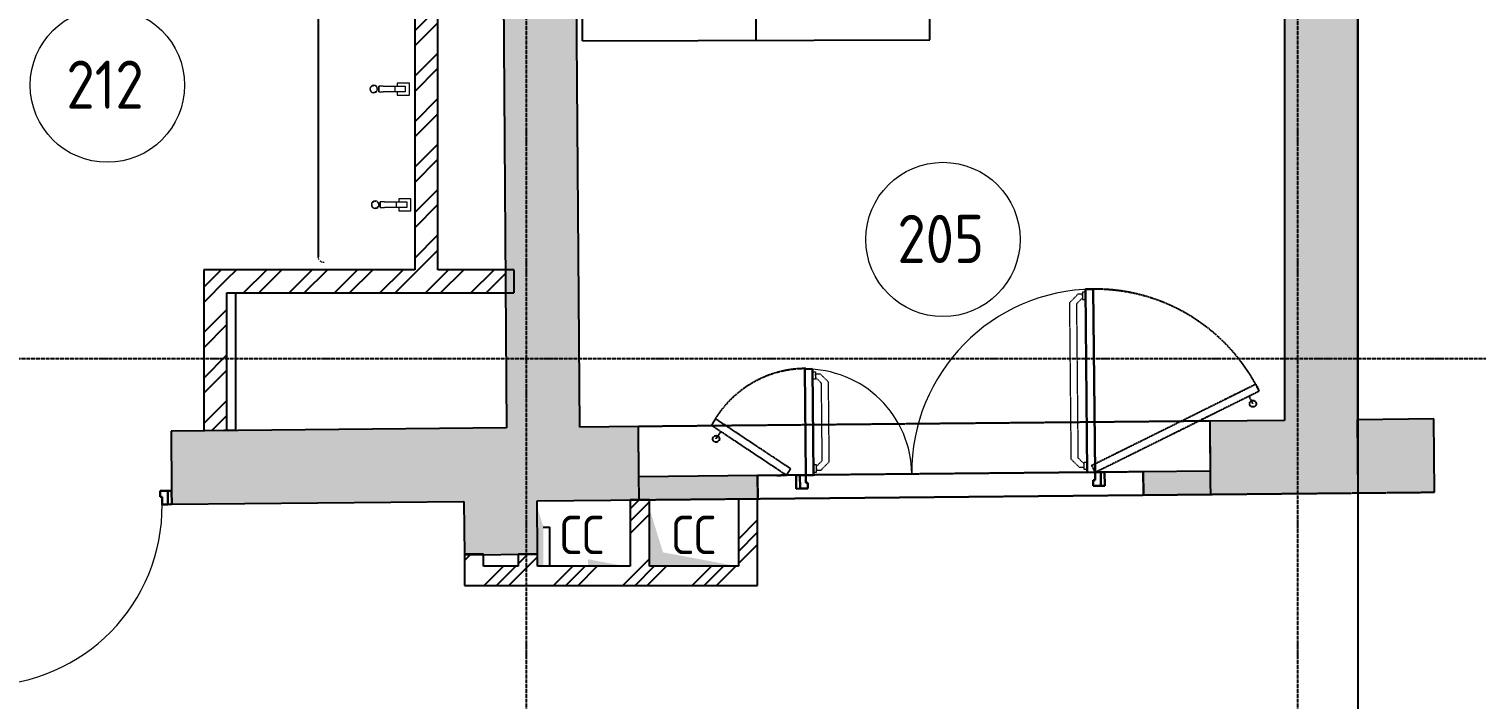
# Model space of a CAD drawing. Header units: millimetres. Extents: x -99936 to 523262, y -63190 to 327013.
# Drawn here: x 147969 to 155473, y 11641 to 15117 of the extents above; entities that cross this region are included whole.
import ezdxf

# ---------------------------------------------------------------- set-up
doc = ezdxf.new("R2010")
doc.units = ezdxf.units.MM
for name, pattern in [('ADSK_Линия сетки', [25, 20, -2.5, 0, -2.5]), ('ADSK_Сверху', [4.5, 3, -1.5]), ('ADSK_Снесено', [4.5, 3, -1.5]), ('ADSK_Штриховая_ш2 п1', [3, 2, -1])]:
    doc.linetypes.add(name, pattern=pattern)
for name, color, linetype, lineweight in [('Аннотация', 7, 'Continuous', 9), ('Двери', 251, 'Continuous', 18), ('Лестницы', 7, 'Continuous', 18), ('Марки помещений', 7, 'Continuous', 20), ('Сантехника', 251, 'Continuous', 18), ('Стрелки вверх', 7, 'Continuous', 18), ('Узлы', 7, 'Continuous', 18)]:
    doc.layers.add(name, color=color, linetype=linetype, lineweight=lineweight)
doc.layers.add('Линии', color=7, linetype='Continuous', lineweight=9, true_color=0x00a600)
doc.layers.add('Стены внутренние', color=5, linetype='Continuous', lineweight=18, true_color=0x0000ff)
doc.styles.add('GOST Common_1', font='GOST Common_0.ttf', dxfattribs={"width": 0.9, "height": 200})
doc.styles.add('GOST Common_2', font='GOST Common_0.ttf', dxfattribs={"width": 0.9, "height": 250})
pattern_1 = [(45, (108139.4, 150), (-179.6051, 179.6051), []), (45, (108202.9, 150), (0, 359.2102), []), (45, (108075.9, 150), (0, 359.2102), [])]
pattern_2 = [(45, (108139.4, 150), (-117.8655, 117.8655), []), (45, (108217.98, 150), (-117.8655, 117.8655), [])]

# ---------------------------------------------------------------- blocks, each defined once
blk = doc.blocks.new('Раковина с 2-3 кранами для санузла - 500x1800 3 taps-2317887-02 План 2-го этажа маркировочный')
at = {"layer": 'Сантехника'}
for p, q in [((-764.1, 503.1), (-763.2, 503.9)), ((1018.1, 499.1), (1018.9, 498.2)), ((-490, 189.1), (-460, 189.1)), ((-490, 189.1), (-490, 166.1)), ((-460, 189.1), (-490, 189.1)), ((-490, 106.5), (-490, 166.1)), ((-460, 166.1), (-460, 189.1)), ((-460, 166.1), (-460, 106.5)), ((110, 196.6), (140, 196.6)), ((110, 196.6), (110, 173.6)), ((140, 196.6), (110, 196.6)), ((110, 114), (110, 173.6)), ((140, 173.6), (140, 196.6)), ((140, 173.6), (140, 114)), ((710, 204.1), (740, 204.1)), ((710, 204.1), (710, 181.1)), ((740, 204.1), (710, 204.1)), ((710, 121.5), (710, 181.1)), ((740, 181.1), (740, 204.1)), ((740, 181.1), (740, 121.5)), ((-506.8, 91.2), (-506.8, 31.6)), ((-490, 93.1), (-504.9, 93.1)), ((-490, 71.5), (-490, 106.5)), ((-460, 106.5), (-490, 106.5)), ((-460, 106.5), (-460, 71.5)), ((-445.4, 93.1), (-460, 93.1)), ((-443.5, 31.6), (-443.5, 91.2)), ((93.2, 98.7), (93.2, 39.1)), ((110, 100.6), (95.1, 100.6)), ((110, 79), (110, 114)), ((140, 114), (110, 114)), ((110, 59), (110, 79)), ((140, 114), (140, 79)), ((154.6, 100.6), (140, 100.6)), ((140, 79), (140, 59)), ((156.5, 39.1), (156.5, 98.7)), ((693.2, 106.2), (693.2, 46.6)), ((710, 108.1), (695.1, 108.1)), ((710, 86.5), (710, 121.5)), ((740, 121.5), (710, 121.5)), ((710, 66.5), (710, 86.5)), ((740, 121.5), (740, 86.5)), ((754.6, 108.1), (740, 108.1)), ((740, 86.5), (740, 66.5)), ((756.5, 46.6), (756.5, 106.2)), ((-505.3, 30.1), (-445, 30.1)), ((-490, 51.5), (-490, 71.5)), ((-460, 51.5), (-490, 51.5)), ((-460, 71.5), (-460, 51.5)), ((94.7, 37.6), (155, 37.6)), ((140, 59), (110, 59)), ((694.7, 45.1), (755, 45.1)), ((740, 66.5), (710, 66.5))]:
    blk.add_line(p, q, dxfattribs=at)
at = {"layer": 'Сантехника', "flags": 128}
for points in [[(-775, 480), (-775, 481.2), (-774.9, 482.4), (-774.8, 483.6), (-774.6, 484.8), (-774.4, 486), (-774.1, 487.1)], [(-773.5, 489.4), (-773.1, 490.6), (-772.6, 491.7), (-772.1, 492.8), (-771.6, 493.9)], [(-770.4, 495.9), (-769.8, 496.9), (-769.1, 497.9), (-768.3, 498.9), (-767.6, 499.8)], [(-758.1, 507), (-757, 507.5), (-755.9, 508), (-754.7, 508.4)], [(-752.4, 509.1), (-751.3, 509.3), (-750.1, 509.6), (-748.9, 509.7), (-747.7, 509.9), (-746.5, 510), (-745.3, 510), (-745, 510)], [(995, 510), (996.2, 510), (997.4, 509.9), (998.6, 509.8), (999.8, 509.6), (1001, 509.4), (1002.1, 509.1)], [(1004.4, 508.5), (1005.6, 508.1), (1006.7, 507.6), (1007.8, 507.1), (1008.9, 506.6)], [(1010.9, 505.4), (1011.9, 504.8), (1012.9, 504.1), (1013.9, 503.3), (1014.8, 502.6)], [(1022, 493.1), (1022.5, 492), (1023, 490.9), (1023.4, 489.7)], [(1024.1, 487.4), (1024.3, 486.3), (1024.6, 485.1), (1024.7, 483.9), (1024.9, 482.7), (1025, 481.5), (1025, 480.3), (1025, 480)]]:
    blk.add_lwpolyline(points, dxfattribs=at)
at = {"layer": 'Сантехника'}
for centre, radius, start, end in [((-475, 215), 20, 0, 180), ((-475, 215), 18.2, 95.84531, 146.66266), ((-475, 215), 18.2, 85.13096, 94.18327), ((-475, 215), 18.2, 52.75928, 62.71908), ((-475, 215), 16.3, 36.87489, 45), ((-475, 215), 16.3, 36.87489, 45), ((-475, 215), 18.2, 45, 49.4056), ((-475, 215), 18.2, 28.98332, 39.73377), ((125, 222.5), 20, 0, 180), ((125, 222.5), 18.2, 165.15778, 180), ((125, 222.5), 18.2, 95.84531, 146.66266), ((125, 222.5), 18.2, 85.13096, 94.18327), ((125, 222.5), 18.2, 52.75928, 62.71908), ((125, 222.5), 16.3, 36.87489, 45), ((125, 222.5), 16.3, 36.87489, 45), ((125, 222.5), 18.2, 45, 49.4056), ((125, 222.5), 18.2, 28.98332, 39.73377), ((125, 222.5), 16.3, 0, 18.62064), ((125, 222.5), 16.3, 0, 18.62064), ((125, 222.5), 18.2, 0, 11.34075), ((725, 230), 20, 0, 180), ((725, 230), 20, 180, 360), ((725, 230), 18.2, 165.15778, 180), ((725, 230), 18.2, 180, 191.34075), ((725, 230), 16.3, 175.36727, 180), ((725, 230), 16.3, 175.36727, 180), ((725, 230), 16.3, 180, 198.62064), ((725, 230), 16.3, 180, 198.62064), ((725, 230), 18.2, 95.84531, 146.66266), ((725, 230), 18.2, 85.13096, 94.18327), ((725, 230), 18.2, 52.75928, 62.71908), ((725, 230), 16.3, 36.87489, 45), ((725, 230), 16.3, 36.87489, 45), ((725, 230), 18.2, 45, 49.4056), ((725, 230), 18.2, 28.98332, 39.73377), ((725, 230), 16.3, 0, 18.62064), ((725, 230), 16.3, 0, 18.62064), ((725, 230), 16.3, 355.36727, 360), ((725, 230), 16.3, 355.36727, 360), ((725, 230), 18.2, 345.15778, 360), ((725, 230), 18.2, 0, 11.34075), ((-475, 215), 20, 180, 360), ((-475, 215), 18.2, 165.15778, 180), ((-475, 215), 18.2, 180, 191.34075), ((-475, 215), 16.3, 175.36727, 180), ((-475, 215), 16.3, 175.36727, 180), ((-475, 215), 16.3, 180, 198.62064), ((-475, 215), 16.3, 180, 198.62064), ((-475, 215), 18.2, 208.98332, 219.73377), ((-475, 215), 16.3, 216.87489, 225), ((-475, 215), 16.3, 216.87489, 225), ((-475, 215), 18.2, 225, 229.4056), ((-475, 215), 18.2, 232.75928, 242.71908), ((-475, 215), 18.2, 265.13096, 274.18327), ((-475, 215), 18.2, 275.84531, 326.66266), ((-475, 215), 16.3, 0, 18.62064), ((-475, 215), 16.3, 0, 18.62064), ((-475, 215), 16.3, 355.36727, 360), ((-475, 215), 16.3, 355.36727, 360), ((-475, 215), 18.2, 345.15778, 360), ((-475, 215), 18.2, 0, 11.34075), ((125, 222.5), 20, 180, 360), ((125, 222.5), 18.2, 180, 191.34075), ((125, 222.5), 16.3, 175.36727, 180), ((125, 222.5), 16.3, 175.36727, 180), ((125, 222.5), 16.3, 180, 198.62064), ((125, 222.5), 16.3, 180, 198.62064), ((125, 222.5), 18.2, 208.98332, 219.73377), ((125, 222.5), 16.3, 216.87489, 225), ((125, 222.5), 16.3, 216.87489, 225), ((125, 222.5), 18.2, 225, 229.4056), ((125, 222.5), 18.2, 232.75928, 242.71908), ((125, 222.5), 18.2, 265.13096, 274.18327), ((125, 222.5), 18.2, 275.84531, 326.66266), ((125, 222.5), 16.3, 355.36727, 360), ((125, 222.5), 16.3, 355.36727, 360), ((125, 222.5), 18.2, 345.15778, 360), ((725, 230), 18.2, 208.98332, 219.73377), ((725, 230), 16.3, 216.87489, 225), ((725, 230), 16.3, 216.87489, 225), ((725, 230), 18.2, 225, 229.4056), ((725, 230), 18.2, 232.75928, 239.32121), ((725, 230), 18.2, 265.13096, 274.18327), ((725, 230), 18.2, 275.84531, 326.66266), ((-504.9, 91.2), 1.87, 90, 180), ((-504.9, 91.2), 1.87, 120, 150), ((-504.9, 91.2), 1.87, 120, 150), ((-504.9, 91.2), 1.87, 120, 150), ((-445.4, 91.2), 1.87, 0, 90), ((-445.4, 91.2), 1.87, 30, 60), ((-445.4, 91.2), 1.87, 30, 60), ((-445.4, 91.2), 1.87, 30, 60), ((95.1, 98.7), 1.87, 90, 180), ((95.1, 98.7), 1.87, 120, 150), ((95.1, 98.7), 1.87, 120, 150), ((95.1, 98.7), 1.87, 120, 150), ((154.6, 98.7), 1.87, 0, 90), ((154.6, 98.7), 1.87, 30, 60), ((154.6, 98.7), 1.87, 30, 60), ((154.6, 98.7), 1.87, 30, 60), ((695.1, 106.2), 1.87, 90, 180), ((695.1, 106.2), 1.87, 120, 150), ((695.1, 106.2), 1.87, 120, 150), ((695.1, 106.2), 1.87, 120, 150), ((754.6, 106.2), 1.87, 0, 90), ((754.6, 106.2), 1.87, 30, 60), ((754.6, 106.2), 1.87, 30, 60), ((754.6, 106.2), 1.87, 30, 60), ((-505.3, 31.6), 1.49, 180, 270), ((-445, 31.6), 1.49, 270, 360), ((94.7, 39.1), 1.49, 180, 270), ((155, 39.1), 1.49, 270, 360), ((694.7, 46.6), 1.49, 180, 270), ((755, 46.6), 1.49, 270, 360)]:
    blk.add_arc(centre, radius, start, end, dxfattribs=at)
blk = doc.blocks.new('AC_Дверь_Однопольная - Д-19л 1030х2200h-1983133-02 План 2-го этажа маркировочный')
at = {"layer": 'Двери', "lineweight": 30}
for p, q in [((465, 1120), (425, 1120)), ((425, 1120), (425, 190)), ((465, 190), (465, 1120)), ((-495, 190), (-515, 190)), ((-515, 190), (-515, 120)), ((-465, 190), (-495, 190)), ((-495, 190), (-495, 120)), ((-495, 120), (-495, 190)), ((-465, 150), (-465, 190)), ((425, 190), (465, 190)), ((495, 190), (465, 190)), ((465, 190), (465, 150)), ((495, 120), (495, 190)), ((515, 190), (495, 190)), ((495, 190), (495, 120)), ((515, 120), (515, 190)), ((-515, 120), (-495, 120)), ((-495, 120), (-455, 120)), ((-455, 150), (-465, 150)), ((-455, 120), (-455, 150)), ((465, 150), (455, 150)), ((455, 150), (455, 120)), ((455, 120), (495, 120)), ((495, 120), (515, 120))]:
    blk.add_line(p, q, dxfattribs=at)
at = {"layer": 'Двери'}
blk.add_arc((465, 190), 930, 90, 180, dxfattribs=at)
blk = doc.blocks.new('AC_Дверь_Двупольная - Д-16л 1500х2200h 2-V222-02 План 2-го этажа маркировочный')
at = {"layer": 'Двери', "linetype": 'ADSK_Сверху', "lineweight": 9}
for p, q in [((670.3, 984.5), (627.5, 941.7)), ((694, 984.5), (670.3, 984.5)), ((710, 995), (694, 995)), ((694, 995), (694, 956.5)), ((694, 975.8), (694, 984.5)), ((627.5, 128.4), (627.5, 941.7)), ((694, 965.7), (663.9, 935.6)), ((663.9, 134.4), (663.9, 935.6)), ((694, 956.5), (710, 956.5)), ((-710, 595), (-694, 595)), ((-694, 556.5), (-710, 556.5)), ((-694, 595), (-694, 556.5)), ((-694, 575.8), (-694, 584.5)), ((-694, 584.5), (-670.3, 584.5)), ((-694, 565.7), (-663.9, 535.6)), ((-670.3, 584.5), (-627.5, 541.7)), ((-663.9, 134.4), (-663.9, 535.6)), ((-627.5, 128.4), (-627.5, 541.7)), ((-694, 113.5), (-710, 113.5)), ((-694, 104.3), (-663.9, 134.4)), ((-694, 75), (-694, 113.5)), ((-694, 94.3), (-694, 85.6)), ((-694, 85.6), (-670.3, 85.6)), ((-670.3, 85.6), (-627.5, 128.4)), ((670.3, 85.6), (627.5, 128.4)), ((694, 104.3), (663.9, 134.4)), ((694, 85.6), (670.3, 85.6)), ((694, 75), (694, 113.5)), ((694, 113.5), (710, 113.5)), ((-710, 75), (-694, 75)), ((710, 75), (694, 75))]:
    blk.add_line(p, q, dxfattribs=at)
at = {"layer": 'Двери', "lineweight": 30}
for p, q in [((750, 1010), (710, 1010)), ((710, 1010), (710, 60)), ((750, 60), (750, 1010)), ((-750, 610), (-710, 610)), ((-750, 60), (-750, 610)), ((-710, 610), (-710, 60)), ((-800, 60), (-780, 60)), ((-800, -10), (-800, 60)), ((-780, 60), (-750, 60)), ((-780, -10), (-780, 60)), ((-780, 60), (-780, -10)), ((-710, 60), (-750, 60)), ((-750, 60), (-750, 20)), ((-750, 20), (-740, 20)), ((-740, 20), (-740, -10)), ((710, 60), (750, 60)), ((750, 20), (740, 20)), ((740, 20), (740, -10)), ((780, 60), (750, 60)), ((750, 60), (750, 20)), ((780, -10), (780, 60)), ((800, 60), (780, 60)), ((780, 60), (780, -10)), ((800, -10), (800, 60)), ((-780, -10), (-800, -10)), ((-740, -10), (-780, -10)), ((740, -10), (780, -10)), ((780, -10), (800, -10))]:
    blk.add_line(p, q, dxfattribs=at)
at = {"layer": 'Двери'}
for centre, radius, start, end in [((750, 60), 950, 90, 180), ((-750, 60), 550, 360, 90)]:
    blk.add_arc(centre, radius, start, end, dxfattribs=at)
blk = doc.blocks.new('ADSK_Марка_Помещение_ОдноЗначение - Номер-247393-02 План 2-го этажа маркировочный')
at = {"layer": 'Марки помещений'}
blk.add_circle((0, 0), 4, dxfattribs=at)

msp = doc.modelspace()

# ---------------------------------------------------------------- hatches: boundary and pattern name
at = {"layer": 'Стены внутренние', "lineweight": 25, "true_color": 0x636466}
for points in [[(150445.968, 13048.1), (150825.952, 13051.743), (150769.749, 20574.059), (150389.738, 20574.059), (150434.517, 14580.767)], [(154479.252, 13086.767), (154859.252, 13090.41), (154859.252, 20545.02), (154681.434, 20545.841), (154681.434, 20574.059), (154479.252, 20574.059), (154479.252, 15128.809)], [(154095.453, 12703.07), (154861.073, 12710.41), (154857.43, 13090.392), (154091.81, 13083.052), (154095.296, 12719.422)], [(150227.076, 12389.156), (150607.056, 12393.029), (150604.237, 12669.6), (150224.255, 12665.957)]]:
    msp.add_hatch(color=251, dxfattribs=at).paths.add_polyline_path(points)
h = msp.add_hatch(dxfattribs=at)
h.set_pattern_fill('FP_2', color=251, style=0, pattern_type=2)
h.set_pattern_definition(pattern_2)
h.paths.add_polyline_path([(149969.749, 13868.1), (150089.749, 13868.1), (150089.749, 15752.962), (149969.749, 15752.962), (149969.749, 13934.962)])
h = msp.add_hatch(dxfattribs=at)
h.set_pattern_fill('FP_2', color=251, style=0, pattern_type=2)
h.set_pattern_definition(pattern_2)
h.paths.add_polyline_path([(148875.968, 13033.048), (148995.968, 13034.199), (148995.968, 13868.1), (148875.968, 13868.1), (148875.968, 13048.1)])
h = msp.add_hatch(dxfattribs=at)
h.set_pattern_fill('FP_2', color=251, style=0, pattern_type=2)
h.set_pattern_definition(pattern_2)
h.paths.add_polyline_path([(150440.738, 13748.1), (150439.842, 13868.1), (148995.968, 13868.1), (148995.968, 13748.1), (150389.738, 13748.1)])
h = msp.add_hatch(color=251, dxfattribs=at)
h.paths.add_polyline_path([(154861.073, 12710.41), (155257.605, 12714.211), (155253.312, 13094.187), (154857.43, 13090.392), (154860.724, 12746.862)])
h.paths.add_polyline_path([(156949.565, 12730.432), (157524.666, 12735.945), (157524.666, 13115.963), (156964.772, 13110.595), (156951.59, 12781.055)])
h = msp.add_hatch(color=251, dxfattribs=at)
h.paths.add_polyline_path([(147391.304, 12638.797), (147679.931, 12641.564), (147676.288, 13021.547), (147391.304, 13018.815), (147391.304, 12735.235)])
h.paths.add_polyline_path([(148709.883, 12651.438), (151133.259, 12674.671), (151129.616, 13054.654), (148706.241, 13031.421), (148709.744, 12665.957)])
h = msp.add_hatch(color=251, dxfattribs=at)
h.paths.add_polyline_path([(151133.259, 12674.671), (151748.458, 12680.569), (151747.307, 12800.564), (151132.108, 12794.666), (151133.21, 12679.701)])
h.paths.add_polyline_path([(153748.366, 12699.742), (154095.453, 12703.07), (154094.302, 12823.064), (153747.216, 12819.737), (153748.296, 12706.982)])
h = msp.add_hatch(dxfattribs=at)
h.set_pattern_fill('FP_1', color=251, style=0, pattern_type=2)
h.set_pattern_definition(pattern_1)
h.paths.add_polyline_path([(151186.126, 12330.564), (151186.362, 12331.446), (151186.362, 12674.701), (151086.362, 12674.222), (151086.362, 12330.564)])
h = msp.add_hatch(dxfattribs=at)
h.set_pattern_fill('FP_1', color=251, style=0, pattern_type=2)
h.set_pattern_definition(pattern_1)
h.paths.add_polyline_path([(151647.883, 12230.564), (151747.883, 12230.564), (151747.307, 12680.558), (151647.883, 12679.605), (151647.883, 12325.175)])
h = msp.add_hatch(dxfattribs=at)
h.set_pattern_fill('FP_1', color=251, style=0, pattern_type=2)
h.set_pattern_definition(pattern_1)
h.paths.add_polyline_path([(150227.036, 12230.564), (150327.036, 12230.564), (150327.036, 12390.175), (150227.076, 12389.156), (150227.036, 12330.564)])
h = msp.add_hatch(dxfattribs=at)
h.set_pattern_fill('FP_1', color=251, style=0, pattern_type=2)
h.set_pattern_definition(pattern_1)
h.paths.add_polyline_path([(150506.362, 12330.564), (150606.362, 12331.446), (150606.362, 12393.022), (150506.362, 12392.003), (150506.362, 12331.446)])
h = msp.add_hatch(dxfattribs=at)
h.set_pattern_fill('FP_1', color=251, style=0, pattern_type=2)
h.set_pattern_definition(pattern_1)
h.paths.add_polyline_path([(151596.68, 12230.564), (151647.883, 12230.564), (151647.883, 12330.564), (150327.036, 12330.564), (150327.036, 12230.564), (151436.323, 12230.564)])
at = {"layer": 'Узлы', "lineweight": 25, "true_color": 0x636466}
h = msp.add_hatch(color=251, dxfattribs=at)
h.paths.add_polyline_path([(150868.363, 12331.446), (151056.362, 12331.446), (150868.363, 12366.495)])
h.paths.add_polyline_path([(150636.362, 12331.446), (150636.362, 12536.102), (150606.362, 12631.269), (150607.056, 12331.446), (150608.828, 12331.446)])
msp.add_hatch(color=251, dxfattribs=at).paths.add_polyline_path([(151636.362, 12331.446), (151257.073, 12402.157), (151186.362, 12631.269), (151186.362, 12331.446), (151436.323, 12331.446)])

# ---------------------------------------------------------------- linework, layer by layer
at = {"linetype": 'ADSK_Линия сетки', "lineweight": 25}
for p, q in [((154549.31, -3863.552), (154549.31, 44684.787)), ((150549.31, -3863.552), (150549.31, 21818.801)), ((97053.175, 13406.788), (165281.118, 13406.788))]:
    msp.add_line(p, q, dxfattribs=at)
at = {"color": 251, "lineweight": 25, "true_color": 0x636466}
msp.add_line((149469.749, 15674.962), (149469.749, 13934.962), dxfattribs=at)
msp.add_lwpolyline([(108910.526, 11328.12), (154861.073, 11328.12), (154859.252, 21054.566), (154172.612, 21084.059)], dxfattribs=at)
at = {"layer": 'Лестницы', "color": 251, "lineweight": 25, "true_color": 0x636466}
for p, q in [((150839.974, 15054.901), (150839.133, 15340.5)), ((152639.966, 15060.203), (152639.125, 15345.802)), ((150839.974, 15054.901), (152639.966, 15060.203)), ((150839.974, 15054.901), (152639.966, 15060.203))]:
    msp.add_line(p, q, dxfattribs=at)
at = {"layer": 'Линии', "color": 251, "linetype": 'ADSK_Штриховая_ш2 п1', "lineweight": 25, "true_color": 0x636466}
for p, q in [((153479.497, 12853.158), (154330.609, 13275.189)), ((153497.267, 12817.322), (154348.378, 13239.352)), ((154316.048, 13173.093), (154296.057, 13213.409)), ((154330.609, 13275.189), (154348.378, 13239.352)), ((151508.651, 13060.474), (151530.802, 13093.781)), ((151897.34, 12801.984), (151508.651, 13060.474)), ((151919.491, 12835.291), (151530.802, 13093.781)), ((151532.361, 12990.664), (151557.28, 13028.135)), ((151897.34, 12801.984), (151919.491, 12835.291)), ((153479.497, 12853.158), (153497.267, 12817.322)), ((151847.343, 12801.504), (151897.34, 12801.984)), ((153497.267, 12817.322), (153547.265, 12817.802))]:
    msp.add_line(p, q, dxfattribs=at)
for centre in [(154316.048, 13173.093), (151532.361, 12990.664)]:
    msp.add_circle(centre, 17, dxfattribs=at)
for centre, radius, start, end in [((153497.267, 12817.322), 950, 26.3748748, 90.6123239), ((151997.304, 12802.96), 552.354, 90, 152.211354)]:
    msp.add_arc(centre, radius, start, end, dxfattribs=at)
at = {"layer": 'Стены внутренние', "color": 251, "lineweight": 25, "true_color": 0x636466}
for p, q in [((150389.738, 20574.059), (150445.968, 13048.1)), ((150825.952, 13051.743), (150769.749, 20574.059)), ((154479.252, 20574.059), (154479.252, 13086.767)), ((154859.252, 13090.41), (154859.252, 20545.02)), ((149969.749, 15752.962), (149969.749, 13868.1)), ((150089.749, 13868.1), (150089.749, 15752.962)), ((148875.968, 13868.1), (148875.968, 13033.048)), ((149969.749, 13868.1), (148875.968, 13868.1)), ((150439.842, 13868.1), (150089.749, 13868.1)), ((148995.968, 13034.199), (148995.968, 13748.1)), ((148995.968, 13748.1), (150440.738, 13748.1)), ((154479.252, 13086.767), (154091.81, 13083.052)), ((154091.81, 13083.052), (154094.302, 12823.064)), ((155253.312, 13094.187), (154857.43, 13090.392)), ((154861.073, 12710.41), (154857.43, 13090.392)), ((155257.605, 12714.211), (155253.312, 13094.187)), ((150445.968, 13048.1), (148706.241, 13031.421)), ((148706.241, 13031.421), (148709.212, 12721.435)), ((151129.616, 13054.654), (150825.952, 13051.743)), ((151132.108, 12794.666), (151129.616, 13054.654)), ((151747.307, 12800.564), (151132.108, 12794.666)), ((151748.458, 12680.569), (151747.307, 12800.564)), ((154094.302, 12823.064), (153747.216, 12819.737)), ((153747.216, 12819.737), (153748.366, 12699.742)), ((148709.883, 12651.438), (150224.255, 12665.957)), ((150224.255, 12665.957), (150227.076, 12389.156)), ((150604.237, 12669.6), (151748.458, 12680.569)), ((150607.056, 12393.029), (150604.237, 12669.6)), ((151086.362, 12674.701), (151086.362, 12330.564)), ((151186.362, 12674.701), (151086.362, 12674.701)), ((151186.362, 12330.564), (151186.362, 12674.701)), ((151647.883, 12679.605), (151647.883, 12330.564)), ((151747.883, 12230.564), (151747.883, 12680.564)), ((150227.036, 12393.08), (150227.036, 12230.564)), ((150327.036, 12393.08), (150227.036, 12393.08)), ((150227.076, 12389.156), (150607.056, 12393.029)), ((150327.036, 12330.564), (150327.036, 12393.08)), ((150506.362, 12393.08), (150506.362, 12330.564)), ((150606.362, 12393.08), (150506.362, 12393.08)), ((150606.362, 12330.564), (150606.362, 12393.08)), ((150506.362, 12330.564), (150327.036, 12330.564)), ((151086.362, 12330.564), (150606.362, 12330.564)), ((151647.883, 12330.564), (151186.362, 12330.564)), ((150227.036, 12230.564), (151747.883, 12230.564))]:
    msp.add_line(p, q, dxfattribs=at)
at = {"layer": 'Стены внутренние', "color": 251, "linetype": 'ADSK_Сверху', "lineweight": 25, "true_color": 0x636466}
for p, q in [((149969.749, 14009.174), (149969.749, 13868.1)), ((150089.749, 13868.1), (150089.749, 14009.174)), ((149969.749, 13868.1), (148978.806, 13868.1)), ((150482.839, 13868.1), (150089.749, 13868.1)), ((150482.839, 13868.1), (150484.087, 13748.1)), ((149041.366, 13034.634), (149041.366, 13748.1)), ((149041.366, 13748.1), (150484.087, 13748.1)), ((154091.81, 13083.052), (151129.616, 13054.654)), ((154091.81, 13083.052), (154095.453, 12703.07)), ((149041.366, 13034.634), (148978.806, 13034.034)), ((151133.259, 12674.671), (151129.616, 13054.654)), ((151133.259, 12674.671), (154095.453, 12703.07)), ((150636.362, 12533.632), (150669.473, 12533.632)), ((150669.473, 12331.446), (150669.473, 12533.632))]:
    msp.add_line(p, q, dxfattribs=at)
at = {"layer": 'Стены внутренние', "color": 251, "linetype": 'ADSK_Снесено', "lineweight": 25, "true_color": 0x636466}
for p, q in [((151947.298, 12802.481), (151747.307, 12800.564)), ((151747.307, 12800.564), (151748.458, 12680.569)), ((153457.229, 12816.957), (152037.294, 12803.344)), ((153747.216, 12819.737), (153547.225, 12817.819)), ((153748.366, 12699.742), (153747.216, 12819.737)), ((151748.458, 12680.569), (155257.605, 12714.211))]:
    msp.add_line(p, q, dxfattribs=at)
at = {"layer": 'Стрелки вверх', "color": 251, "lineweight": 25, "true_color": 0x636466}
msp.add_line((151739.97, 15057.552), (151739.129, 15343.151), dxfattribs=at)

# ---------------------------------------------------------------- block references
at = {"layer": 'Двери', "color": 251, "linetype": 'ADSK_Сверху', "lineweight": 25, "true_color": 0x636466, "rotation": 0.5492755352822799}
msp.add_blockref('AC_Дверь_Двупольная - Д-16л 1500х2200h 2-V222-02 План 2-го этажа маркировочный', (152747.837, 12750.153), dxfattribs=at)
at = {"layer": 'Двери', "color": 251, "lineweight": 25, "true_color": 0x636466, "rotation": 180.5492755352822}
msp.add_blockref('AC_Дверь_Однопольная - Д-19л 1030х2200h-1983133-02 План 2-го этажа маркировочный', (148193.086, 12836.493), dxfattribs=at)
at = {"layer": 'Марки помещений', "color": 251, "lineweight": 25, "true_color": 0x636466, "xscale": 99.99999999999993, "yscale": 99.99999999999993, "zscale": 99.99999999999993}
for p in [(148376.027, 14825.091), (152708.612, 14025.091)]:
    msp.add_blockref('ADSK_Марка_Помещение_ОдноЗначение - Номер-247393-02 План 2-го этажа маркировочный', p, dxfattribs=at)
at = {"layer": 'Сантехника', "color": 251, "lineweight": 25, "true_color": 0x636466, "rotation": 90}
msp.add_blockref('Раковина с 2-3 кранами для санузла - 500x1800 3 taps-2317887-02 План 2-го этажа маркировочный', (149979.749, 14679.962), dxfattribs=at)

# ---------------------------------------------------------------- texts
at = {"layer": 'Аннотация', "color": 251, "lineweight": 25, "true_color": 0x636466, "char_height": 200, "width": 317.46825, "attachment_point": 1, "style": 'GOST Common_2'}
for insert in [(150722.704, 12592.541), (151302.704, 12592.541)]:
    msp.add_mtext('СС', dxfattribs=dict(at, insert=insert))
at = {"layer": 'Марки помещений', "color": 251, "lineweight": 25, "true_color": 0x636466, "char_height": 250, "attachment_point": 1, "style": 'GOST Common_1'}
for s, insert, width in [('212', (148163.62, 14952.816), 526.70869), ('205', (152472.355, 14152.816), 584.43019)]:
    msp.add_mtext(s, dxfattribs=dict(at, insert=insert, width=width))

doc.saveas('drawing.dxf')
